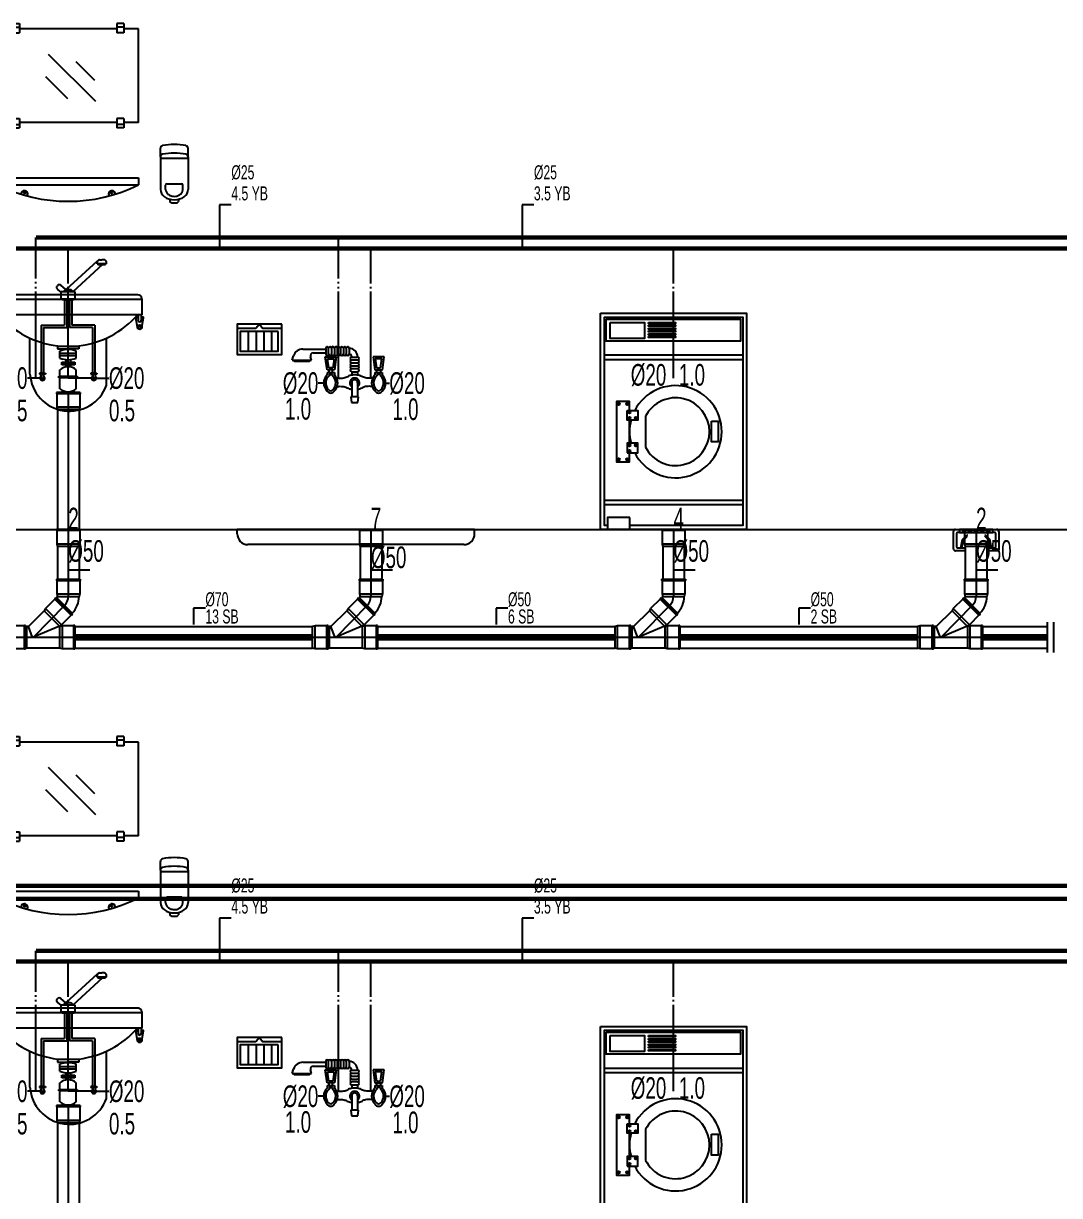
# Model space of a CAD drawing. Header units: centimetres. Extents: x -13133 to 30552, y -2 to 4552.
# Drawn here: x 15879 to 16359, y 692 to 1234 of the extents above; entities that cross this region are included whole.
import ezdxf
from ezdxf.enums import TextEntityAlignment as Align

# ---------------------------------------------------------------- set-up
doc = ezdxf.new("R2010")
doc.units = ezdxf.units.CM
for name, pattern in [('BASMA HATTI', [31, 25, -6]), ('PIS', [38, 30, -8]), ('PISSU HATTI', [26, 20, -6]), ('SICAK', [4.6, 4, -0.15, 0.075, -0.15, 0.075, -0.15]), ('SOGUK', [4.375, 4, -0.15, 0.075, -0.15])]:
    doc.linetypes.add(name, pattern=pattern)
for name, color, linetype in [('MTY-PIS-SU-BORUSU', 6, 'PIS'), ('MTY-PISSU-BORU-TAVANDAN', 6, 'PISSU HATTI'), ('MTY-PISSU-CAP', 211, 'CONTINUOUS'), ('MTY-PVC', 43, 'CONTINUOUS'), ('MTY-SICAKSU-BORU', 1, 'BASMA HATTI'), ('MTY-SOGUKSU-BORU', 5, 'CONTINUOUS'), ('MTY-TEFRIS', 15, 'CONTINUOUS'), ('MTY-TEMIZSU-CAP', 101, 'CONTINUOUS'), ('MTY-YUK-BIRIMI', 7, 'CONTINUOUS'), ('ROTAS-PIS-SU-BORUSU', 6, 'PIS'), ('ROTAS-PVC', 43, 'CONTINUOUS'), ('ROTAS-SEMA', 8, 'CONTINUOUS'), ('ROTAS-SICAKSU-BORU', 1, 'BASMA HATTI'), ('ROTAS-SOGUKSU-BORU', 5, 'CONTINUOUS'), ('ROTAS-TEFRIS', 15, 'CONTINUOUS')]:
    doc.layers.add(name, color=color, linetype=linetype)
doc.styles.add('CAP', font='wturkce.SHX', dxfattribs={"width": 0.65})
doc.styles.add('MTY_CAP', font='wturkce.SHX', dxfattribs={"width": 0.65, "height": 20})
doc.linetypes.add('PİS SU', pattern='A,6,-0.4,[")",Standard,S=1,R=0,X=-0.1,Y=-0.375],-0.2', length=6.6)

# ---------------------------------------------------------------- blocks, each defined once
blk = doc.blocks.new('LAVABO1 KOLON')
at = {"layer": 'MTY-PISSU-BORU-TAVANDAN', "linetype": 'PİS SU', "ltscale": 5}
blk.add_line((0, 63.37), (0, 0), dxfattribs=at)
at = {"layer": 'MTY-PVC', "color": 43}
for p, q in [((-5.5, 63.37), (-5.5, 62.77)), ((-5.03, 63.37), (-5.5, 63.37)), ((-5.3, 62.77), (-5.5, 62.77)), ((5.3, 62.77), (-5.3, 62.77)), ((-5.3, 62.77), (-5.3, 56.52)), ((5, 63.37), (-5.03, 63.37)), ((5.5, 63.37), (4.97, 63.37)), ((5.5, 62.77), (5.3, 62.77)), ((5.3, 62.77), (5.3, 56.52)), ((5.5, 63.37), (5.5, 62.77)), ((5.3, 56.52), (-5.3, 56.52)), ((-5.3, 56.52), (-5, 55.38)), ((5, 55.38), (-5, 55.38)), ((-5, 55.38), (-5, 0)), ((5.3, 56.52), (5, 55.38)), ((5, 55.38), (5, 0))]:
    blk.add_line(p, q, dxfattribs=at)
at = {"layer": 'MTY-SICAKSU-BORU', "linetype": 'SICAK', "ltscale": 10}
for p, q in [((-15, 70), (-15, 135)), ((-13.06, 70), (-15.15, 70))]:
    blk.add_line(p, q, dxfattribs=at)
at = {"layer": 'MTY-SOGUKSU-BORU', "linetype": 'SOGUK', "ltscale": 10}
for p, q in [((0, 70), (0, 130)), ((11.84, 70), (0, 70))]:
    blk.add_line(p, q, dxfattribs=at)
at = {"layer": 'MTY-TEFRIS', "color": 2}
for p, q in [((-25.82, 234.09), (-22.51, 234.09)), ((-25.82, 234.09), (-25.82, 229.75)), ((-22.51, 234.09), (-22.51, 229.75)), ((22.38, 234.09), (22.38, 229.75)), ((25.69, 234.09), (22.38, 234.09)), ((25.69, 234.09), (25.69, 229.75)), ((-32.57, 188.24), (-32.57, 231.58)), ((-25.82, 231.58), (-32.57, 231.58)), ((-25.82, 232.44), (-22.51, 232.44)), ((-25.82, 229.75), (-22.51, 229.75)), ((22.38, 231.58), (-22.51, 231.58)), ((25.69, 232.44), (22.38, 232.44)), ((25.69, 229.75), (22.38, 229.75)), ((32.43, 231.58), (25.69, 231.58)), ((32.43, 188.24), (32.43, 231.58)), ((12.73, 197.94), (-9.11, 219.78)), ((12.3, 207.69), (3.7, 216.28)), ((-0.23, 199.25), (-10.42, 209.44)), ((-25.82, 190.07), (-22.51, 190.07)), ((-25.82, 190.07), (-25.82, 185.73)), ((-22.51, 190.07), (-22.51, 185.73)), ((25.69, 190.07), (22.38, 190.07)), ((22.38, 190.07), (22.38, 185.73)), ((25.69, 190.07), (25.69, 185.73)), ((-25.82, 188.24), (-32.57, 188.24)), ((-25.82, 187.38), (-22.51, 187.38)), ((-25.82, 185.73), (-22.51, 185.73)), ((22.38, 188.24), (-22.51, 188.24)), ((25.69, 187.38), (22.38, 187.38)), ((25.69, 185.73), (22.38, 185.73)), ((32.43, 188.24), (25.69, 188.24)), ((42.63, 172.3), (42.63, 176.3)), ((55.43, 172.3), (55.43, 176.3)), ((42.63, 172.3), (42.63, 157.29)), ((42.63, 171.69), (55.43, 171.69)), ((55.43, 172.3), (55.43, 157.29)), ((-32.57, 162.6), (32.43, 162.6)), ((-32.57, 162.6), (-32.57, 159.35)), ((-32.57, 159.35), (32.43, 159.35)), ((32.43, 162.6), (32.43, 159.35)), ((42.63, 160.49), (42.63, 157.29)), ((45.03, 157.29), (45.03, 159.25)), ((45.67, 159.89), (52.39, 159.89)), ((53.03, 157.29), (53.03, 159.25)), ((47.03, 152.73), (47.03, 151.69)), ((51.03, 152.73), (51.03, 151.69)), ((47.83, 150.89), (47.03, 151.69)), ((50.23, 150.89), (47.83, 150.89)), ((50.23, 150.89), (51.03, 151.69))]:
    blk.add_line(p, q, dxfattribs=at)
at = {"layer": 'MTY-TEFRIS', "color": 4}
for p, q in [((13.42, 124.12), (-1.18, 110.86)), ((15.9, 122.47), (2.06, 109.89)), ((13.33, 122.84), (13.42, 123.75)), ((13.33, 122.84), (15.52, 122.84)), ((13.73, 122.84), (13.73, 122.47)), ((17.24, 122.84), (13.73, 122.84)), ((13.73, 122.47), (17.24, 122.47)), ((14.5, 124.72), (15.52, 124.72)), ((16.54, 124.72), (15.52, 124.72)), ((17.71, 122.84), (15.52, 122.84)), ((17.24, 122.47), (17.24, 122.84)), ((17.71, 122.84), (17.61, 123.75)), ((32.13, 108.5), (-32.26, 108.5)), ((-4.98, 112.8), (-5.17, 112.58)), ((-5.05, 111.05), (-3.37, 109.62)), ((-1.11, 110.92), (-3.46, 112.92)), ((-3.37, 106.7), (-3.37, 109.89)), ((3.21, 109.89), (-3.37, 109.89)), ((-2.17, 109.96), (-2.24, 109.89)), ((-1.1, 110.86), (-0.08, 110.86)), ((0.94, 110.86), (-0.08, 110.86)), ((3.21, 106.7), (3.21, 109.89)), ((-34.19, 106.7), (-34.19, 99.25)), ((34.06, 106.3), (-34.19, 106.3)), ((-3.37, 106.7), (3.21, 106.7)), ((-2.88, 106.7), (-2.88, 106.29)), ((-2.88, 106.29), (2.75, 106.29)), ((-2.14, 106.29), (-2.14, 106.1)), ((1.98, 106.09), (-2.14, 106.09)), ((-1.83, 106.07), (-1.83, 94.44)), ((-0.75, 106.07), (-0.75, 93.36)), ((0.59, 106.07), (0.59, 93.36)), ((1.67, 106.07), (1.67, 94.44)), ((1.98, 106.29), (1.98, 106.09)), ((2.75, 106.29), (2.75, 106.7)), ((34.06, 106.7), (34.06, 99.25)), ((-34.19, 93.55), (-34.97, 97.93)), ((-33.89, 98.28), (-34.71, 98.28)), ((34.06, 99.25), (-34.19, 99.25)), ((-33.89, 99.25), (-33.89, 96.72)), ((-32.42, 99.25), (-32.42, 96.72)), ((-31.61, 98.28), (-32.42, 98.28)), ((-32.13, 93.55), (-31.35, 97.93)), ((32, 93.55), (31.22, 97.93)), ((31.48, 98.28), (32.29, 98.28)), ((32.29, 99.25), (32.29, 96.72)), ((33.76, 99.25), (33.76, 96.72)), ((33.76, 98.28), (34.58, 98.28)), ((34.06, 93.55), (34.84, 97.93)), ((-12.51, 94.44), (-12.51, 72.2)), ((-12.51, 94.44), (-1.83, 94.44)), ((-11.43, 93.36), (-11.43, 72.2)), ((-11.43, 93.36), (-0.75, 93.36)), ((11.27, 93.36), (0.59, 93.36)), ((12.35, 94.44), (1.67, 94.44)), ((11.27, 93.36), (11.27, 72.2)), ((12.35, 94.44), (12.35, 72.2)), ((-17.73, 71.86), (-17.73, 88.48)), ((17.73, 66.66), (17.73, 88.54)), ((-4.99, 84.92), (-4.99, 83.48)), ((4.86, 84.63), (-4.99, 84.63)), ((-4.99, 83.48), (-0.07, 83.48)), ((-3.84, 79.22), (-3.84, 82.47)), ((-1.15, 83.48), (-1.15, 83.13)), ((4.86, 83.48), (-0.07, 83.48)), ((1.02, 83.48), (1.02, 83.13)), ((3.71, 79.22), (3.71, 82.47)), ((4.86, 84.92), (4.86, 83.48)), ((3.71, 81.31), (-3.84, 81.31)), ((3.71, 80.24), (-3.84, 80.24)), ((-3.04, 76.14), (-3.04, 77.37)), ((-3.04, 77.37), (3.04, 77.37)), ((3.04, 76.8), (-3.04, 76.8)), ((3.04, 76.14), (-3.04, 76.14)), ((-1.15, 78.56), (-1.15, 77.37)), ((-1.15, 76.14), (-1.15, 75.24)), ((1.02, 78.56), (1.02, 77.37)), ((1.02, 76.14), (1.02, 75.24)), ((3.04, 77.37), (3.04, 76.14)), ((-11.97, 72.2), (-13.33, 72.2)), ((-13.33, 72.2), (-13.33, 71.8)), ((-13.33, 71.8), (-11.97, 71.8)), ((-12.51, 71.8), (-12.51, 70)), ((-12.51, 71.8), (-12.51, 70)), ((-11.97, 72.2), (-10.61, 72.2)), ((-10.61, 71.8), (-11.97, 71.8)), ((-11.43, 71.8), (-11.43, 70)), ((-11.43, 71.8), (-11.43, 70)), ((-10.61, 72.2), (-10.61, 71.8)), ((-4.34, 70.18), (-4.34, 70.82)), ((-4.34, 70.82), (4.07, 70.82)), ((-3.84, 70.82), (-3.84, 73.87)), ((3.71, 70.82), (3.71, 73.87)), ((4.07, 70.82), (4.07, 70.18)), ((11.84, 72.2), (10.48, 72.2)), ((10.48, 72.2), (10.48, 71.8)), ((10.48, 71.8), (11.84, 71.8)), ((11.3, 71.8), (11.3, 70)), ((11.3, 71.8), (11.3, 70)), ((11.84, 72.2), (13.2, 72.2)), ((13.2, 71.8), (11.84, 71.8)), ((12.38, 71.8), (12.38, 70)), ((12.38, 71.8), (12.38, 70)), ((13.2, 72.2), (13.2, 71.8)), ((-12.51, 70), (-11.43, 70)), ((4.07, 70.18), (-4.34, 70.18)), ((-3.84, 65.06), (-3.84, 70.18)), ((3.71, 65.06), (3.71, 70.18)), ((12.38, 70), (11.3, 70))]:
    blk.add_line(p, q, dxfattribs=at)
at = {"layer": 'MTY-TEFRIS', "color": 2}
for centre in [(-20.17, 155.82), (20.04, 155.82)]:
    blk.add_circle(centre, 0.437, dxfattribs=at)
at = {"layer": 'MTY-TEFRIS', "color": 4}
for centre, radius in [((-34.52, 97.85), 0.254), ((-31.8, 97.85), 0.254), ((31.67, 97.85), 0.254), ((34.39, 97.85), 0.254), ((-33.16, 93.55), 1.03), ((-33.16, 93.55), 0.556), ((33.03, 93.55), 1.03), ((33.03, 93.55), 0.556)]:
    blk.add_circle(centre, radius, dxfattribs=at)
at = {"layer": 'MTY-TEFRIS', "color": 2}
for centre, radius, start, end in [((43.91, 176.3), 1.28, 103.3424, 180), ((49.03, 150.65), 27.43, 78.6146, 101.3854), ((49.03, 146.65), 27.43, 78.6146, 101.3854), ((54.15, 176.3), 1.28, 0, 76.6576), ((43.91, 172.3), 1.28, 103.3424, 180), ((54.15, 172.3), 1.28, 0, 76.6576), ((-0.07, 225.21), 73.43, 243.732, 296.268), ((45.67, 159.25), 0.64, 90, 180), ((52.39, 159.25), 0.64, 0, 90), ((-20.32, 155.17), 1.53, 324.1885, 183.5443), ((20.19, 155.17), 1.53, 356.4557, 215.8115)]:
    blk.add_arc(centre, radius, start, end, dxfattribs=at)
at = {"layer": 'MTY-TEFRIS', "color": 4}
for centre, radius, start, end in [((14.5, 123.64), 1.08, 90, 174.0701), ((16.54, 123.64), 1.08, 5.9299, 90), ((-32.19, 106.5), 2.01, 88.0953, 174.201), ((-4.35, 111.88), 1.08, 139.5737, 229.5737), ((-4.16, 112.1), 1.08, 49.5737, 139.5737), ((-1.1, 109.78), 1.08, 90, 174.0701), ((0.94, 109.78), 1.08, 5.9299, 90), ((32.06, 106.5), 2.01, 5.799, 91.9047), ((-34.67, 97.98), 0.308, 97.4029, 189.7354), ((-0.07, 127.1), 42.47, 220.978, 263.3453), ((-31.65, 97.98), 0.308, 350.2646, 82.5971), ((-0.07, 127.1), 42.47, 276.6547, 319.022), ((31.52, 97.98), 0.308, 97.4029, 189.7354), ((34.54, 97.98), 0.308, 350.2646, 82.5971), ((-33.16, 96.72), 0.735, 180, 0), ((33.03, 96.72), 0.735, 180, 0), ((-0.07, 72.87), 10.32, 68.5327, 111.4673), ((-0.07, 88.83), 10.32, 248.5327, 291.4673), ((0.55, 73.03), 18.32, 183.6718, 339.6625), ((-11.97, 70), 1.09, 119.8858, 60.1142), ((-0.07, 69.47), 5.8, 49.3706, 130.6294), ((11.84, 70), 1.09, 119.8858, 60.1142), ((-11.97, 70.09), 0.548, 189.0453, 350.9547), ((11.84, 70.09), 0.548, 189.0453, 350.9547), ((-0.07, 69.47), 5.8, 229.3706, 310.6294)]:
    blk.add_arc(centre, radius, start, end, dxfattribs=at)
at = {"layer": 'MTY-TEFRIS', "color": 2}
blk.add_ellipse((49.03, 157.29), major_axis=(6.4, 0), ratio=0.75, start_param=3.141593, end_param=6.283185, dxfattribs=at)
blk.add_open_spline([(45.03, 157.29), (45.03, 156.85), (45.14, 156.42), (45.6, 155.59), (45.95, 155.2), (46.86, 154.56), (47.42, 154.32), (48.62, 154.06), (50.06, 154.05), (50.48, 154.26), (51.05, 154.49), (52, 155.09), (52.37, 155.48), (52.87, 156.29), (53.01, 156.73), (53.03, 157.2), (53.03, 157.24), (53.03, 157.29)], degree=3, knots=[0, 0, 0, 0, 0.442663, 0.442663, 0.885326, 0.885326, 1.327989, 1.327989, 1.770652, 1.770652, 2.213315, 2.213315, 2.655978, 2.655978, 3.098641, 3.098641, 3.141579, 3.141579, 3.141579, 3.141579], dxfattribs=at)
at = {"layer": 'MTY-TEMIZSU-CAP'}
for p, q in [((-15.15, 70), (-18.9, 70)), ((12.93, 70), (18.77, 70))]:
    blk.add_line(p, q, dxfattribs=at)
at = {"layer": 'MTY-PISSU-CAP', "lineweight": -3, "ltscale": 100, "style": 'CAP', "width": 0.65}
blk.add_attdef('PSCP', text='', height=10, dxfattribs=at).set_placement((0, -10), align=Align.MIDDLE_LEFT)
at = {"layer": 'MTY-TEMIZSU-CAP', "color": 101, "style": 'CAP', "width": 0.65}
blk.add_attdef('SCCP', text='', height=10, dxfattribs=at).set_placement((-18.9, 70), align=Align.MIDDLE_RIGHT)
blk.add_attdef('SOCP', text='', height=10, dxfattribs=at).set_placement((18.77, 70), align=Align.MIDDLE_LEFT)
at = {"layer": 'MTY-YUK-BIRIMI', "color": 101, "style": 'CAP', "width": 0.65}
blk.add_attdef('SC', text='', height=10, dxfattribs=at).set_placement((-18.9, 55), align=Align.MIDDLE_RIGHT)
blk.add_attdef('SO', text='', height=10, dxfattribs=at).set_placement((18.81, 55), align=Align.MIDDLE_LEFT)
at = {"layer": 'MTY-YUK-BIRIMI', "color": 211, "lineweight": -3, "ltscale": 100, "style": 'CAP', "width": 0.65}
blk.add_attdef('PS', text='', height=10, dxfattribs=at).set_placement((0, 5), align=Align.MIDDLE_LEFT)
blk = doc.blocks.new('DUS TEKNESI1 KOLON')
at = {"layer": 'MTY-SICAKSU-BORU', "linetype": 'SICAK', "ltscale": 10}
blk.add_line((-15, 70), (-15, 135), dxfattribs=at)
at = {"layer": 'MTY-SOGUKSU-BORU', "linetype": 'SOGUK', "ltscale": 10}
blk.add_line((0, 70), (0, 130), dxfattribs=at)
at = {"layer": 'MTY-TEFRIS', "color": 2}
for p, q in [((-53.27, 92.91), (-61.88, 92.91)), ((-51.58, 94.87), (-53.27, 92.91)), ((-51.58, 94.87), (-49.95, 92.91)), ((-41.27, 92.91), (-49.95, 92.91)), ((-56.78, 91.53), (-56.78, 82.44)), ((-53.11, 91.53), (-53.11, 82.44)), ((-49.61, 91.53), (-49.61, 82.44)), ((-46.03, 91.53), (-46.03, 82.44))]:
    blk.add_line(p, q, dxfattribs=at)
at = {"layer": 'MTY-TEFRIS', "color": 4}
for p, q in [((-31.45, 83.41), (-20.92, 83.41)), ((-26.68, 81.6), (-20.92, 81.6)), ((-20.92, 83.87), (-20.92, 81.14)), ((-20.92, 83.41), (-20.92, 81.6)), ((-19.56, 81.14), (-19.56, 83.87)), ((-18.2, 83.87), (-18.2, 81.14)), ((-16.84, 83.87), (-16.84, 81.14)), ((-16.84, 83.87), (-16.84, 81.14)), ((-15.47, 81.14), (-15.47, 83.87)), ((-14.11, 83.87), (-14.11, 81.14)), ((-12.75, 83.87), (-12.75, 81.14)), ((-11.39, 83.87), (-11.39, 81.14)), ((-10.03, 83.87), (-10.03, 81.14)), ((-36.4, 78.22), (-35.78, 80.22)), ((-36.4, 78.22), (-27.55, 78.22)), ((-27.55, 78.22), (-27.99, 79.88)), ((-21.16, 79.85), (-16, 79.85)), ((-20.3, 73.82), (-21.16, 79.85)), ((-19.51, 74.73), (-20.11, 78.94)), ((-20.11, 78.94), (-17.05, 78.94)), ((-17.05, 78.94), (-17.65, 74.73)), ((-16, 79.85), (-16.86, 73.82)), ((-8.86, 79.78), (-8.86, 79.74)), ((-8.86, 79.74), (-6.14, 79.74)), ((-8.86, 78.38), (-6.14, 78.38)), ((-8.86, 77.02), (-6.14, 77.02)), ((-6.14, 79.78), (-6.14, 79.74)), ((6.16, 79.85), (1, 79.85)), ((1, 79.85), (1.86, 73.82)), ((2.05, 78.94), (2.65, 74.73)), ((5.11, 78.94), (2.05, 78.94)), ((4.51, 74.73), (5.11, 78.94)), ((5.3, 73.82), (6.16, 79.85)), ((-16.86, 73.82), (-20.3, 73.82)), ((-20.28, 72.58), (-20.28, 71.43)), ((-20.28, 72.58), (-16.88, 72.58)), ((-17.65, 74.73), (-19.51, 74.73)), ((-19.42, 73.82), (-19.42, 72.58)), ((-19.37, 71.67), (-19.37, 71.03)), ((-19.37, 71.67), (-17.78, 71.67)), ((-17.78, 71.67), (-17.78, 71.03)), ((-17.76, 72.58), (-17.76, 73.82)), ((-16.88, 72.58), (-16.88, 71.43)), ((-8.86, 75.66), (-6.14, 75.66)), ((-6.14, 74.3), (-8.86, 74.3)), ((-8.86, 72.93), (-8.86, 71.34)), ((-8.86, 72.93), (-6.14, 72.93)), ((-6.14, 72.93), (-6.14, 71.34)), ((1.86, 73.82), (5.3, 73.82)), ((1.88, 72.58), (1.88, 71.43)), ((1.88, 72.58), (5.28, 72.58)), ((2.65, 74.73), (4.51, 74.73)), ((2.76, 72.58), (2.76, 73.82)), ((2.78, 71.67), (2.78, 71.03)), ((4.37, 71.67), (2.78, 71.67)), ((4.37, 71.67), (4.37, 71.03)), ((4.42, 73.82), (4.42, 72.58)), ((5.28, 72.58), (5.28, 71.43)), ((-8.85, 67.86), (-8.85, 61.24)), ((-6.15, 67.86), (-6.15, 61.24)), ((-5.71, 61.24), (-9.32, 61.24)), ((-9.32, 61.24), (-8.96, 58.68)), ((-6.08, 58.68), (-5.71, 61.24)), ((-8.96, 58.68), (-6.08, 58.68)), ((47.97, 0), (-61.88, 0)), ((-61.88, -2.05), (-61.88, 0)), ((47.98, -2.03), (47.97, 0)), ((42.98, -7.04), (-56.88, -7.04))]:
    blk.add_line(p, q, dxfattribs=at)
at = {"layer": 'MTY-TEFRIS', "color": 2}
for points in [[(-41.27, 94.87), (-61.88, 94.87), (-61.88, 80.85), (-41.27, 80.85)], [(-42.93, 91.53), (-60.5, 91.53), (-60.5, 82.44), (-42.93, 82.44)]]:
    blk.add_lwpolyline(points, close=True, dxfattribs=at)
at = {"layer": 'MTY-TEFRIS', "color": 4}
blk.add_lwpolyline([(-28.55, 78.22), (-28.55, 77.65), (-35.4, 77.65), (-35.4, 78.22)], dxfattribs=at)
for points in [[(-14.15, 69.96, 0.063671), (-12, 70.23, 0.076686), (-10.34, 70.95, 0.001385), (-10.32, 70.96, 0.146881)], [(-4.68, 70.96, 0.029659), (-5.35, 71.18, 0.063671), (-7.5, 71.45, 0.063671), (-9.65, 71.18, 0.029659), (-10.32, 70.96, 0.001385)], [(-0.85, 69.96, -0.063671), (-3, 70.23, -0.076686), (-4.66, 70.95, -0.001385), (-4.68, 70.96, -0.146881)], [(-15.94, 70.15, 0.052672), (-14.15, 69.96, 0.063671)], [(-15.62, 66.05, -0.043271), (-14.15, 66.18, -0.063671)], [(-14.15, 66.18, -0.063671), (-12, 65.91, -0.029659), (-11.33, 65.69, -0.001385)], [(-11.33, 65.69, 0.001385), (-11.31, 65.68, 0.076686), (-9.65, 64.96, 0.02385), (-8.85, 64.8, 0.063671)], [(-6.15, 64.8, 0.02385), (-5.35, 64.96, 0.076686), (-3.69, 65.68, 0.001385), (-3.67, 65.69, 0.146881)], [(-3.67, 70.45, 0.001385), (-3.69, 70.46, 0.076686)], [(-0.85, 66.18, 0.063671), (-3, 65.91, 0.029659), (-3.67, 65.69, 0.001385)], [(0.94, 70.15, -0.052672), (-0.85, 69.96, -0.063671)], [(0.62, 66.05, 0.043271), (-0.85, 66.18, 0.063671)]]:
    blk.add_lwpolyline(points, format="xyb", dxfattribs=at)
for centre, radius, start, end in [((-31.45, 78.88), 4.54, 90, 162.7206), ((-26.68, 80.24), 1.36, 90, 195.0303), ((-20.24, 83.87), 0.68, 0, 180), ((-18.88, 83.87), 0.68, 0, 180), ((-17.52, 83.87), 0.68, 0, 180), ((-16.16, 83.87), 0.68, 0, 180), ((-14.79, 83.87), 0.68, 0, 180), ((-13.43, 83.87), 0.68, 0, 180), ((-12.07, 83.87), 0.68, 0, 180), ((-10.71, 83.87), 0.68, 0, 180), ((-10.22, 79.78), 4.08, 0, 87.3462), ((-20.24, 81.14), 0.68, 180, 0), ((-18.88, 81.14), 0.68, 180, 0), ((-17.52, 81.14), 0.68, 180, 0), ((-16.16, 81.14), 0.68, 180, 0), ((-14.79, 81.14), 0.68, 180, 0), ((-13.43, 81.14), 0.68, 180, 0), ((-12.07, 81.14), 0.68, 180, 0), ((-10.71, 81.14), 0.68, 180, 0), ((-10.22, 79.78), 1.36, 0, 82.021), ((-8.86, 79.06), 0.68, 90, 270), ((-8.86, 77.7), 0.68, 90, 270), ((-8.86, 76.34), 0.68, 90, 270), ((-6.14, 79.06), 0.68, 270, 90), ((-6.14, 77.7), 0.68, 270, 90), ((-6.14, 76.34), 0.68, 270, 90), ((-16.57, 67.73), 5.24, 135.0502, 225.8295), ((-16.57, 67.73), 4.33, 130.2754, 225.8295), ((-20.58, 67.73), 4.33, 314.1705, 49.7246), ((-20.58, 67.73), 5.24, 314.1705, 44.9498), ((-8.86, 74.98), 0.68, 90, 270), ((-8.86, 73.62), 0.68, 90, 270), ((-6.14, 74.98), 0.68, 270, 90), ((-6.14, 73.62), 0.68, 270, 90), ((5.58, 67.73), 5.24, 135.0502, 225.8295), ((5.58, 67.73), 4.33, 130.2754, 225.8295), ((1.57, 67.73), 4.33, 314.1705, 49.7246), ((1.57, 67.73), 5.24, 314.1705, 44.9498), ((-7.5, 67.73), 2.25, 311.5146, 228.4854), ((-7.5, 67.86), 1.35, 0, 180), ((-18.58, 64.97), 1.92, 211.207, 328.793), ((-18.58, 65.45), 1.3, 218.9607, 321.6991), ((3.58, 64.97), 1.92, 211.207, 328.793), ((3.58, 65.45), 1.3, 218.3009, 321.0393), ((-56.88, -2.04), 5, 180.1063, 270), ((42.98, -2.04), 5, 270, 0.1063)]:
    blk.add_arc(centre, radius, start, end, dxfattribs=at)
at = {"layer": 'MTY-TEMIZSU-CAP'}
for p, q in [((-21.81, 67.69), (-24.34, 67.69)), ((6.81, 67.69), (8.53, 67.69))]:
    blk.add_line(p, q, dxfattribs=at)
at = {"layer": 'MTY-PISSU-CAP', "lineweight": -3, "ltscale": 100, "style": 'CAP', "width": 0.65}
blk.add_attdef('PSCP', text='', height=10, dxfattribs=at).set_placement((0, -12.95), align=Align.MIDDLE_LEFT)
at = {"layer": 'MTY-TEMIZSU-CAP', "color": 101, "style": 'CAP', "width": 0.65}
blk.add_attdef('SCCP', text='', height=10, dxfattribs=at).set_placement((-24.34, 67.69), align=Align.MIDDLE_RIGHT)
blk.add_attdef('SOCP', text='', height=10, dxfattribs=at).set_placement((8.53, 67.69), align=Align.MIDDLE_LEFT)
at = {"layer": 'MTY-YUK-BIRIMI', "color": 101, "style": 'CAP', "width": 0.65}
blk.add_attdef('SC', text='', height=10, dxfattribs=at).set_placement((-27.65, 55.76), align=Align.MIDDLE_RIGHT)
blk.add_attdef('SO', text='', height=10, dxfattribs=at).set_placement((16, 50.59), align=Align.CENTER)
at = {"layer": 'MTY-YUK-BIRIMI', "color": 211, "lineweight": -3, "ltscale": 100, "style": 'CAP', "width": 0.65}
blk.add_attdef('PS', text='', height=10, dxfattribs=at).set_placement((-0.06, 5), align=Align.MIDDLE_LEFT)
blk = doc.blocks.new('CAMASIR MAKINASI1 KOLON')
at = {"layer": 'MTY-SOGUKSU-BORU', "linetype": 'SOGUK', "ltscale": 10}
blk.add_line((0, 70), (0, 130), dxfattribs=at)
at = {"layer": 'MTY-TEFRIS', "color": 4}
for p, q in [((-32, 80.72), (32.03, 80.72)), ((-32, 78.63), (32.03, 78.63)), ((-32, 13.53), (32.03, 13.53)), ((-32, 11.44), (32.03, 11.44))]:
    blk.add_line(p, q, dxfattribs=at)
at = {"layer": 'MTY-TEFRIS', "color": 2}
blk.add_line((-12.92, 52.39), (-12.92, 37.98), dxfattribs=at)
at = {"layer": 'MTY-TEFRIS', "color": 4}
for points in [[(-33.8, 100), (33.82, 100), (33.82, 0), (-33.8, 0)], [(-20.25, 5.42), (-30.46, 5.42), (-30.46, 0), (-20.25, 0)]]:
    blk.add_lwpolyline(points, close=True, dxfattribs=at)
blk.add_lwpolyline([(-30.46, 1.8), (-32, 1.8), (-32, 98.2), (32.03, 98.2), (32.03, 1.8), (-20.25, 1.8)], dxfattribs=at)
at = {"layer": 'MTY-TEFRIS', "color": 2}
for points in [[(-31.18, 97.28), (30.98, 97.28), (30.98, 87.1), (-31.18, 87.1)], [(-29.3, 95.74), (-13.37, 95.74), (-13.37, 88.32), (-29.3, 88.32)], [(-11.6, 95.74), (0.94, 95.74), (0.94, 95.26), (-11.6, 95.26)], [(-11.6, 94.44), (0.94, 94.44), (0.94, 93.96), (-11.6, 93.96)], [(-11.6, 93.13), (0.94, 93.13), (0.94, 92.66), (-11.6, 92.66)], [(-11.6, 91.83), (0.94, 91.83), (0.94, 91.35), (-11.6, 91.35)], [(-11.6, 90.52), (0.94, 90.52), (0.94, 90.05), (-11.6, 90.05)], [(-11.6, 89.22), (0.94, 89.22), (0.94, 88.74), (-11.6, 88.74)], [(-21.39, 54.99), (-16.54, 54.99), (-16.54, 50.56), (-21.39, 50.56)], [(17.6, 50.13), (20.64, 50.13), (20.64, 40.43), (17.6, 40.43)], [(-21.39, 35.37), (-16.54, 35.37), (-16.54, 39.8), (-21.39, 39.8)]]:
    blk.add_lwpolyline(points, close=True, dxfattribs=at)
for points in [[(-20.43, 54.99), (-20.43, 59.12), (-26.42, 59.12), (-26.42, 31.22), (-20.43, 31.22), (-20.43, 35.37)], [(-20.43, 39.8), (-20.43, 50.56)]]:
    blk.add_lwpolyline(points, dxfattribs=at)
for centre in [(-25.37, 57.94), (-21.45, 57.94), (-20.37, 54.06), (-20.37, 51.48), (-17.4, 51.48), (-20.37, 38.88), (-17.4, 38.88), (-25.37, 32.42), (-21.45, 32.42), (-20.37, 36.3)]:
    blk.add_circle(centre, 0.522, dxfattribs=at)
for radius, start, end in [(21.33, 207.3772, 152.6228), (15.67, 207.3772, 152.6228), (21.33, 165.3815, 194.6185)]:
    blk.add_arc((0.99, 45.18), radius, start, end, dxfattribs=at)
at = {"layer": 'MTY-PISSU-CAP', "lineweight": -3, "ltscale": 100, "style": 'CAP', "width": 0.65}
blk.add_attdef('PSCP', text='', height=10, dxfattribs=at).set_placement((0.01, -10), align=Align.MIDDLE_LEFT)
at = {"layer": 'MTY-TEMIZSU-CAP', "color": 101, "style": 'CAP', "width": 0.65}
blk.add_attdef('SOCP', text='', height=10, dxfattribs=at).set_placement((-3.34, 71.49), align=Align.MIDDLE_RIGHT)
at = {"layer": 'MTY-YUK-BIRIMI', "color": 101, "style": 'CAP', "width": 0.65}
blk.add_attdef('SO', text='', height=10, dxfattribs=at).set_placement((2.5, 71.49), align=Align.MIDDLE_LEFT)
at = {"layer": 'MTY-YUK-BIRIMI', "color": 211, "lineweight": -3, "ltscale": 100, "style": 'CAP', "width": 0.65}
blk.add_attdef('PS', text='', height=10, dxfattribs=at).set_placement((0.01, 5), align=Align.MIDDLE_LEFT)
blk = doc.blocks.new('MTY-TEMIZ SU CAP MB')
at = {"layer": 'MTY-TEMIZSU-CAP'}
for p, q in [((0.833, 3.096), (0, 3.096)), ((0, 3.096), (0, 0))]:
    blk.add_line(p, q, dxfattribs=at)
at = {"layer": 'MTY-TEMIZSU-CAP', "style": 'MTY_CAP', "width": 0.65}
for tag, p in [('SOCP_001', (0.833, 4.917)), ('SCCP_001', (0.833, 1.917))]:
    blk.add_attdef(tag, p, '', height=1, dxfattribs=at)
at = {"layer": 'MTY-YUK-BIRIMI', "color": 101, "style": 'MTY_CAP', "width": 0.65}
for tag, p in [('SO_001', (0.833, 3.417)), ('SC_001', (0.833, 0.417))]:
    blk.add_attdef(tag, p, '', height=1, dxfattribs=at)
blk = doc.blocks.new('PVC CATAL SAG')
at = {"layer": 'MTY-PIS-SU-BORUSU', "linetype": 'PİS SU', "ltscale": 5}
for p, q in [((0, 0), (0, -23.03)), ((0, -23.03), (0, -31.02)), ((-1.76, -35.26), (-16.12, -49.85)), ((3, -50), (-27, -50))]:
    blk.add_line(p, q, dxfattribs=at)
blk.add_arc((-6, -31.02), 6, 315, 0, dxfattribs=at)
at = {"layer": 'MTY-PISSU-CAP', "lineweight": -3, "ltscale": 100}
for p, q in [((0, -15.84), (0, -25.84)), ((10, -18.89), (0, -18.89))]:
    blk.add_line(p, q, dxfattribs=at)
at = {"layer": 'MTY-PVC', "color": 43}
for p, q in [((-5.5, 0), (-5.5, -0.6)), ((5.5, 0), (-5.5, 0)), ((-5.3, -0.6), (-5.5, -0.6)), ((5.3, -0.6), (-5.3, -0.6)), ((-5.3, -0.6), (-5.3, -6.85)), ((5.5, -0.6), (5.3, -0.6)), ((5.3, -0.6), (5.3, -6.85)), ((5.5, 0), (5.5, -0.6)), ((5.3, -6.85), (-5.3, -6.85)), ((-5.3, -6.85), (-5, -7.99)), ((5, -7.99), (-5, -7.99)), ((-5, -7.99), (-5, -22.87)), ((5.3, -6.85), (5, -7.99)), ((5, -7.99), (5, -22.87)), ((-5.5, -23.03), (-5.5, -23.63)), ((-5.5, -23.03), (-4.97, -23.03)), ((-5.5, -23.63), (-5.3, -23.63)), ((-5.3, -23.63), (5.3, -23.63)), ((-5.3, -23.63), (-5.3, -29.88)), ((-5, -23.03), (5.03, -23.03)), ((5.03, -23.03), (5.5, -23.03)), ((5.3, -23.63), (5.5, -23.63)), ((5.3, -23.63), (5.3, -29.88)), ((5.5, -23.03), (5.5, -23.63)), ((-6.17, -32.27), (-10.59, -36.69)), ((-5.88, -31.7), (-6.31, -32.13)), ((-5.88, -31.7), (-6.31, -32.13)), ((-6.31, -32.13), (-6.17, -32.27)), ((-6.31, -32.13), (-6.17, -32.27)), ((-6.17, -32.27), (1.33, -39.76)), ((-5.88, -31.7), (-5.58, -32.01)), ((-5.88, -31.7), (-5.58, -32.01)), ((-5.29, -31.73), (-5.58, -32.01)), ((-5.58, -32.01), (1.54, -39.13)), ((-5.3, -29.88), (5.3, -29.88)), ((-5.3, -29.88), (-5, -31.02)), ((-5.29, -31.73), (1.78, -38.8)), ((-5, -31.02), (5, -31.02)), ((5.3, -29.88), (5, -31.02)), ((-11.15, -37.73), (-18.46, -45)), ((-10.59, -36.69), (-11.15, -37.73)), ((-11.15, -37.73), (-4.14, -44.75)), ((-10.59, -36.69), (-3.09, -44.18)), ((1.33, -39.76), (-3.09, -44.18)), ((1.33, -39.76), (1.47, -39.9)), ((1.33, -39.76), (1.47, -39.9)), ((1.89, -39.48), (1.47, -39.9)), ((1.89, -39.48), (1.47, -39.9)), ((1.78, -38.8), (1.5, -39.08)), ((1.5, -39.08), (1.89, -39.48)), ((1.5, -39.08), (1.89, -39.48)), ((-25.86, -44.7), (-27, -45)), ((-27, -55), (-27, -45)), ((-25.86, -55.3), (-25.86, -44.7)), ((-20.33, -44.7), (-25.86, -44.7)), ((-19.73, -44.5), (-20.33, -44.5)), ((-20.33, -44.7), (-20.33, -44.5)), ((-20.33, -55.3), (-20.33, -44.7)), ((-19.73, -45), (-19.73, -44.5)), ((-19.73, -55), (-19.73, -45)), ((-19.33, -45), (-19.73, -45)), ((-18.46, -45), (-19.33, -45)), ((-19.33, -45), (-19.33, -55)), ((-19.33, -45), (-19.33, -55)), ((-19.33, -55), (-19.33, -45)), ((-19.33, -45), (-19.33, -55)), ((-16.5, -50), (-18.46, -45)), ((-4.43, -45), (-16.5, -50)), ((-4.14, -44.75), (-4.43, -45)), ((-4.02, -45), (-4.42, -45)), ((-3.09, -44.18), (-4.14, -44.75)), ((-2.88, -44.7), (-4.02, -45)), ((-4.02, -45), (-4.02, -55)), ((2.4, -44.7), (-2.88, -44.7)), ((-2.88, -44.7), (-2.88, -55.3)), ((3, -44.5), (2.4, -44.5)), ((2.4, -44.5), (2.4, -44.7)), ((2.4, -44.7), (2.4, -55.3)), ((3, -44.5), (3, -45)), ((3, -45), (3, -55)), ((-25.86, -55.3), (-27, -55)), ((-20.33, -55.3), (-25.86, -55.3)), ((-20.33, -55.5), (-20.33, -55.3)), ((-19.73, -55.5), (-20.33, -55.5)), ((-19.73, -55.5), (-19.73, -55)), ((-19.33, -55), (-19.73, -55)), ((-4.02, -55), (-19.33, -55)), ((-2.88, -55.3), (-4.02, -55)), ((2.4, -55.3), (-2.88, -55.3)), ((2.4, -55.3), (2.4, -55.5)), ((3, -55.5), (2.4, -55.5)), ((3, -55), (3, -55.5))]:
    blk.add_line(p, q, dxfattribs=at)
for radius in [1, 11]:
    blk.add_arc((-6, -31.02), radius, 315, 0, dxfattribs=at)
blk = doc.blocks.new('YER SUZGECI DN501 KOLON')
at = {"layer": 'MTY-TEFRIS', "color": 2}
for p, q in [((-9.5, 0), (-7.7, 0)), ((-7.7, 0), (-7.7, -1.4)), ((7.7, 0), (-7.7, 0)), ((-7.7, 0), (-7.7, -1.4)), ((-4.9, 0), (-6.3, 0)), ((-6.3, 0), (-6.3, -1.4)), ((-4.9, -1.12), (-6.02, 0)), ((-4.9, -0.37), (-5.27, 0)), ((-4.9, -0.13), (-5.03, 0)), ((-4.9, -1.4), (-4.9, 0)), ((-2.1, 0), (-3.5, 0)), ((-3.5, 0), (-3.5, -1.4)), ((-2.1, -1.12), (-3.22, 0)), ((-2.1, -0.37), (-2.47, 0)), ((-2.1, -0.13), (-2.23, 0)), ((-2.1, -1.4), (-2.1, 0)), ((0.7, 0), (-0.7, 0)), ((-0.7, 0), (-0.7, -1.4)), ((0.7, -1.36), (-0.66, 0)), ((0.7, -1.12), (-0.42, 0)), ((0.7, -0.62), (0.08, 0)), ((0.7, -0.37), (0.33, 0)), ((0.7, -0.13), (0.57, 0)), ((0.7, -1.4), (0.7, 0)), ((3.5, 0), (2.1, 0)), ((2.1, 0), (2.1, -1.4)), ((3.5, -1.36), (2.14, 0)), ((3.5, -1.12), (2.38, 0)), ((3.5, -0.62), (2.88, 0)), ((3.5, -0.37), (3.13, 0)), ((3.5, -0.13), (3.37, 0)), ((3.5, -1.4), (3.5, 0)), ((6.3, 0), (4.9, 0)), ((4.9, 0), (4.9, -1.4)), ((6.3, -1.36), (4.94, 0)), ((6.3, -1.12), (5.18, 0)), ((6.3, -0.62), (5.68, 0)), ((6.3, -0.37), (5.93, 0)), ((6.3, -0.13), (6.17, 0)), ((6.3, -1.4), (6.3, 0)), ((7.7, -1.4), (7.7, 0)), ((7.7, 0), (9.5, 0)), ((7.7, -1.4), (7.7, 0)), ((-10.5, -9), (-10.5, -1)), ((-9.1, -1.9), (-9.1, -8.1)), ((-7.7, -1.4), (-8.6, -1.4)), ((-7.7, -1.4), (7.7, -1.4)), ((-7.08, -8.6), (-6.3, -4.75)), ((-6.57, -8.6), (-5.84, -5)), ((-6.01, -5.81), (-6.43, -5.39)), ((-5.98, -5.67), (-6.4, -5.24)), ((-5.95, -5.52), (-6.37, -5.09)), ((-5.92, -5.37), (-6.34, -4.95)), ((-5.89, -5.22), (-6.31, -4.8)), ((-5.11, -1.4), (-6.3, -0.21)), ((-5.36, -1.4), (-6.3, -0.46)), ((-5.61, -1.4), (-6.3, -0.71)), ((-5.85, -1.4), (-6.3, -0.95)), ((-6.1, -1.4), (-6.3, -1.2)), ((-6.3, -1.4), (-4.9, -1.4)), ((-6.3, -4.75), (-4.25, -2.7)), ((-4.9, -1.36), (-6.26, 0)), ((-5.86, -5.08), (-6.24, -4.69)), ((-5.8, -4.96), (-6.16, -4.6)), ((-5.71, -4.87), (-6.07, -4.52)), ((-5.62, -4.78), (-5.98, -4.43)), ((-5.54, -4.69), (-5.89, -4.34)), ((-5.84, -5), (-4.04, -3.2)), ((-5.45, -4.6), (-5.8, -4.25)), ((-4.9, -0.87), (-5.77, 0)), ((-5.36, -4.52), (-5.71, -4.16)), ((-5.27, -4.43), (-5.62, -4.07)), ((-5.18, -4.34), (-5.54, -3.99)), ((-4.9, -0.62), (-5.52, 0)), ((-5.09, -4.25), (-5.45, -3.9)), ((-5.01, -4.16), (-5.36, -3.81)), ((-4.92, -4.07), (-5.27, -3.72)), ((-4.83, -3.99), (-5.18, -3.63)), ((-4.74, -3.9), (-5.09, -3.54)), ((-4.65, -3.81), (-5.01, -3.46)), ((-4.56, -3.72), (-4.92, -3.37)), ((-4.48, -3.63), (-4.83, -3.28)), ((-4.39, -3.54), (-4.74, -3.19)), ((-4.3, -3.46), (-4.65, -3.1)), ((-4.21, -3.37), (-4.56, -3.01)), ((-4.12, -3.28), (-4.48, -2.93)), ((-4.04, -3.18), (-4.39, -2.84)), ((-4.04, -3), (-4.3, -2.75)), ((-4.04, -2.7), (-4.25, -2.7)), ((-4.04, -2.83), (-4.17, -2.7)), ((-2.31, -1.4), (-3.5, -0.21)), ((-2.56, -1.4), (-3.5, -0.46)), ((-2.81, -1.4), (-3.5, -0.71)), ((-3.05, -1.4), (-3.5, -0.95)), ((-3.3, -1.4), (-3.5, -1.2)), ((-3.5, -1.4), (-2.1, -1.4)), ((-2.1, -1.36), (-3.46, 0)), ((-2.1, -0.87), (-2.97, 0)), ((-2.1, -0.62), (-2.72, 0)), ((0.49, -1.4), (-0.7, -0.21)), ((0.24, -1.4), (-0.7, -0.46)), ((-0.01, -1.4), (-0.7, -0.71)), ((-0.25, -1.4), (-0.7, -0.95)), ((-0.5, -1.4), (-0.7, -1.2)), ((-0.7, -1.4), (0.7, -1.4)), ((0.7, -0.87), (-0.17, 0)), ((3.29, -1.4), (2.1, -0.21)), ((3.04, -1.4), (2.1, -0.46)), ((2.79, -1.4), (2.1, -0.71)), ((2.55, -1.4), (2.1, -0.95)), ((2.3, -1.4), (2.1, -1.2)), ((2.1, -1.4), (3.5, -1.4)), ((3.5, -0.87), (2.63, 0)), ((4.25, -2.7), (4.05, -2.7)), ((4.05, -3.2), (4.05, -3.2)), ((5.85, -5), (4.05, -3.2)), ((6.33, -4.9), (4.14, -2.7)), ((6.31, -4.75), (4.25, -2.7)), ((6.09, -1.4), (4.9, -0.21)), ((5.84, -1.4), (4.9, -0.46)), ((5.59, -1.4), (4.9, -0.71)), ((5.35, -1.4), (4.9, -0.95)), ((5.1, -1.4), (4.9, -1.2)), ((4.9, -1.4), (6.3, -1.4)), ((6.38, -5.12), (5.3, -4.04)), ((6.42, -5.34), (5.3, -4.21)), ((6.47, -5.56), (5.3, -4.39)), ((6.3, -0.87), (5.43, 0)), ((6.57, -8.6), (5.85, -5)), ((6.51, -5.78), (5.87, -5.14)), ((6.56, -6), (5.92, -5.37)), ((7.08, -8.6), (6.31, -4.75)), ((8.6, -1.4), (7.7, -1.4)), ((9.1, -8.1), (9.1, -1.9)), ((10.5, -1), (10.5, -9.5)), ((-5.3, -10), (-9.5, -10)), ((-8.6, -8.6), (-5.3, -8.6)), ((-6.93, -8.6), (-7.06, -8.48)), ((-7.03, -8.35), (-6.52, -8.35)), ((-6.76, -8.6), (-7.01, -8.35)), ((-6.58, -8.6), (-6.83, -8.35)), ((-6.54, -8.46), (-6.65, -8.35)), ((-6.59, -6.29), (-6.61, -6.27)), ((-6.61, -6.29), (-6.1, -6.29)), ((-6.41, -6.29), (-6.58, -6.12)), ((-6.24, -6.29), (-6.55, -5.98)), ((-6.1, -6.25), (-6.52, -5.83)), ((-6.07, -6.11), (-6.49, -5.68)), ((-6.04, -5.96), (-6.46, -5.54)), ((5.3, -8.6), (8.6, -8.6)), ((10, -10), (5.3, -10)), ((6.6, -6.23), (5.96, -5.59)), ((6.49, -6.29), (6.01, -5.81)), ((6.31, -6.29), (6.05, -6.03)), ((6.14, -6.29), (6.1, -6.25)), ((6.62, -6.29), (6.11, -6.29)), ((7.03, -8.35), (6.52, -8.35)), ((6.68, -8.6), (6.55, -8.47)), ((6.86, -8.6), (6.61, -8.35)), ((7.03, -8.6), (6.78, -8.35)), ((7.05, -8.44), (6.96, -8.35))]:
    blk.add_line(p, q, dxfattribs=at)
for centre, radius, start, end in [((-9.5, -1), 1, 90, 180), ((-8.6, -1.9), 0.5, 90, 180), ((8.6, -1.9), 0.5, 0, 90), ((9.5, -1), 1, 0, 90), ((-9.5, -9), 1, 180, 270), ((-8.6, -8.1), 0.5, 180, 270), ((8.6, -8.1), 0.5, 270, 0), ((10, -9.5), 0.5, 270, 0)]:
    blk.add_arc(centre, radius, start, end, dxfattribs=at)
at = {"layer": 'MTY-PISSU-CAP', "lineweight": -3, "ltscale": 100, "style": 'CAP', "width": 0.65}
blk.add_attdef('PSCP', text='', height=10, dxfattribs=at).set_placement((0, -10), align=Align.MIDDLE_LEFT)
at = {"layer": 'MTY-YUK-BIRIMI', "color": 211, "lineweight": -3, "ltscale": 100, "style": 'CAP', "width": 0.65}
blk.add_attdef('PS', text='', height=10, dxfattribs=at).set_placement((0, 5), align=Align.MIDDLE_LEFT)
blk = doc.blocks.new('MTY-PIS SU CAP SB')
at = {"layer": 'MTY-PISSU-CAP'}
for p, q in [((0.833, 1.167), (0, 1.167)), ((0, 1.167), (0, 0))]:
    blk.add_line(p, q, dxfattribs=at)
at = {"layer": 'MTY-PISSU-CAP', "style": 'MTY_CAP', "width": 0.65}
blk.add_attdef('PSCP_001', (0.833, 1.29), '', height=1, dxfattribs=at)
at = {"layer": 'MTY-YUK-BIRIMI', "color": 211, "style": 'MTY_CAP', "width": 0.65}
blk.add_attdef('PS_001', (0.833, 0.066), '', height=1, dxfattribs=at)

msp = doc.modelspace()

# ---------------------------------------------------------------- linework, layer by layer
at = {"layer": 'ROTAS-PIS-SU-BORUSU', "const_width": 3}
for points in [[(15903, 950), (16013, 950)], [(16043, 950), (16153, 950)], [(16183, 950), (16293, 950)], [(16323, 950), (16353, 950)]]:
    msp.add_lwpolyline(points, dxfattribs=at)
at = {"layer": 'ROTAS-PVC'}
for p, q in [((15903, 955), (16013, 955)), ((16043, 955), (16153, 955)), ((16183, 955), (16293, 955)), ((16323, 955), (16353, 955)), ((16353, 943), (16353, 957)), ((16356, 943), (16356, 957)), ((15903, 945), (16013, 945)), ((16043, 945), (16153, 945)), ((16183, 945), (16293, 945)), ((16323, 945), (16353, 945))]:
    msp.add_line(p, q, dxfattribs=at)
at = {"layer": 'ROTAS-SEMA'}
msp.add_lwpolyline([(15140, 1000), (22960, 1000)], dxfattribs=at)
at = {"layer": 'ROTAS-SICAKSU-BORU', "const_width": 2}
for points in [[(17655, 1135), (15885, 1135)], [(17655, 805), (15885, 805)]]:
    msp.add_lwpolyline(points, dxfattribs=at)
at = {"layer": 'ROTAS-SOGUKSU-BORU', "const_width": 2}
for points in [[(15600, 1130), (17670, 1130)], [(15640.05, 835), (20608, 835), (20608, 800), (20640, 800)], [(15600, 775), (15600, 829), (18082, 829), (18082, 800), (18120, 800)], [(15600, 800), (17670, 800)]]:
    msp.add_lwpolyline(points, dxfattribs=at)

# ---------------------------------------------------------------- block references
at = {"layer": 'ROTAS-TEFRIS'}
ref = msp.add_blockref('LAVABO1 KOLON', (15900, 1000), dxfattribs=at)
ref.add_attrib('SO', '0.5', dxfattribs={"color": 101, "height": 10, "style": 'CAP', "width": 0.65}).set_placement((15918.81, 1055), align=Align.MIDDLE_LEFT)
ref.add_attrib('SOCP', 'Ø20', dxfattribs={"color": 101, "height": 10, "style": 'CAP', "width": 0.65}).set_placement((15918.77, 1070), align=Align.MIDDLE_LEFT)
ref.add_attrib('SC', '0.5', dxfattribs={"color": 101, "height": 10, "style": 'CAP', "width": 0.65}).set_placement((15881.1, 1055), align=Align.MIDDLE_RIGHT)
ref.add_attrib('SCCP', 'Ø20', dxfattribs={"color": 101, "height": 10, "style": 'CAP', "width": 0.65}).set_placement((15881.1, 1070), align=Align.MIDDLE_RIGHT)
ref.add_attrib('PSCP', 'Ø50', dxfattribs={"lineweight": -3, "ltscale": 100, "height": 10, "style": 'CAP', "width": 0.65}).set_placement((15900, 990), align=Align.MIDDLE_LEFT)
ref.add_attrib('PS', '2', dxfattribs={"color": 211, "lineweight": -3, "ltscale": 100, "height": 10, "style": 'CAP', "width": 0.65}).set_placement((15900, 1005), align=Align.MIDDLE_LEFT)
ref = msp.add_blockref('MTY-TEMIZ SU CAP MB', (15970, 1130), dxfattribs=dict(at, xscale=6.5, yscale=6.5))
ref.add_attrib('SO_001', '4.5 YB', (15975.42, 1152.21), dxfattribs={"color": 101, "height": 6.5, "style": 'MTY_CAP', "width": 0.65})
ref.add_attrib('SOCP_001', 'Ø25', (15975.42, 1161.96), dxfattribs={"height": 6.5, "style": 'MTY_CAP', "width": 0.65})
ref = msp.add_blockref('MTY-TEMIZ SU CAP MB', (16110, 1130), dxfattribs=dict(at, xscale=6.5, yscale=6.5))
ref.add_attrib('SO_001', '3.5 YB', (16115.42, 1152.21), dxfattribs={"color": 101, "height": 6.5, "style": 'MTY_CAP', "width": 0.65})
ref.add_attrib('SOCP_001', 'Ø25', (16115.42, 1161.96), dxfattribs={"height": 6.5, "style": 'MTY_CAP', "width": 0.65})
ref = msp.add_blockref('DUS TEKNESI1 KOLON', (16040, 1000), dxfattribs=at)
ref.add_attrib('SO', '1.0', dxfattribs={"color": 101, "height": 10, "style": 'CAP', "width": 0.65}).set_placement((16056, 1050.59), align=Align.CENTER)
ref.add_attrib('SOCP', 'Ø20', dxfattribs={"color": 101, "height": 10, "style": 'CAP', "width": 0.65}).set_placement((16048.53, 1067.69), align=Align.MIDDLE_LEFT)
ref.add_attrib('SC', '1.0', dxfattribs={"color": 101, "height": 10, "style": 'CAP', "width": 0.65}).set_placement((16012.35, 1055.76), align=Align.MIDDLE_RIGHT)
ref.add_attrib('SCCP', 'Ø20', dxfattribs={"color": 101, "height": 10, "style": 'CAP', "width": 0.65}).set_placement((16015.66, 1067.69), align=Align.MIDDLE_RIGHT)
ref.add_attrib('PSCP', 'Ø50', dxfattribs={"lineweight": -3, "ltscale": 100, "height": 10, "style": 'CAP', "width": 0.65}).set_placement((16040, 987.05), align=Align.MIDDLE_LEFT)
ref.add_attrib('PS', '7', dxfattribs={"color": 211, "lineweight": -3, "ltscale": 100, "height": 10, "style": 'CAP', "width": 0.65}).set_placement((16039.94, 1005), align=Align.MIDDLE_LEFT)
ref = msp.add_blockref('CAMASIR MAKINASI1 KOLON', (16180, 1000), dxfattribs=at)
ref.add_attrib('SO', '1.0', dxfattribs={"color": 101, "height": 10, "style": 'CAP', "width": 0.65}).set_placement((16182.5, 1071.49), align=Align.MIDDLE_LEFT)
ref.add_attrib('SOCP', 'Ø20', dxfattribs={"color": 101, "height": 10, "style": 'CAP', "width": 0.65}).set_placement((16176.66, 1071.49), align=Align.MIDDLE_RIGHT)
ref.add_attrib('PSCP', 'Ø50', dxfattribs={"lineweight": -3, "ltscale": 100, "height": 10, "style": 'CAP', "width": 0.65}).set_placement((16180.01, 990), align=Align.MIDDLE_LEFT)
ref.add_attrib('PS', '4', dxfattribs={"color": 211, "lineweight": -3, "ltscale": 100, "height": 10, "style": 'CAP', "width": 0.65}).set_placement((16180.01, 1005), align=Align.MIDDLE_LEFT)
ref = msp.add_blockref('YER SUZGECI DN501 KOLON', (16320, 1000), dxfattribs=at)
ref.add_attrib('PSCP', 'Ø50', dxfattribs={"lineweight": -3, "ltscale": 100, "height": 10, "style": 'CAP', "width": 0.65}).set_placement((16320, 990), align=Align.MIDDLE_LEFT)
ref.add_attrib('PS', '2', dxfattribs={"color": 211, "lineweight": -3, "ltscale": 100, "height": 10, "style": 'CAP', "width": 0.65}).set_placement((16320, 1005), align=Align.MIDDLE_LEFT)
for p in [(15900, 1000), (16040, 1000), (16180, 1000), (16320, 1000)]:
    msp.add_blockref('PVC CATAL SAG', p, dxfattribs=at)
ref = msp.add_blockref('MTY-PIS SU CAP SB', (15958, 956), dxfattribs=dict(at, xscale=6.5, yscale=6.5))
ref.add_attrib('PSCP_001', 'Ø70', (15963.42, 964.38), dxfattribs={"height": 6.5, "style": 'MTY_CAP', "width": 0.65})
ref.add_attrib('PS_001', '13 SB', (15963.42, 956.43), dxfattribs={"color": 211, "height": 6.5, "style": 'MTY_CAP', "width": 0.65})
ref = msp.add_blockref('MTY-PIS SU CAP SB', (16098, 956), dxfattribs=dict(at, xscale=6.5, yscale=6.5))
ref.add_attrib('PSCP_001', 'Ø50', (16103.42, 964.38), dxfattribs={"height": 6.5, "style": 'MTY_CAP', "width": 0.65})
ref.add_attrib('PS_001', '6 SB', (16103.42, 956.43), dxfattribs={"color": 211, "height": 6.5, "style": 'MTY_CAP', "width": 0.65})
ref = msp.add_blockref('MTY-PIS SU CAP SB', (16238, 956), dxfattribs=dict(at, xscale=6.5, yscale=6.5))
ref.add_attrib('PSCP_001', 'Ø50', (16243.42, 964.38), dxfattribs={"height": 6.5, "style": 'MTY_CAP', "width": 0.65})
ref.add_attrib('PS_001', '2 SB', (16243.42, 956.43), dxfattribs={"color": 211, "height": 6.5, "style": 'MTY_CAP', "width": 0.65})
ref = msp.add_blockref('LAVABO1 KOLON', (15900, 670), dxfattribs=at)
ref.add_attrib('SO', '0.5', dxfattribs={"color": 101, "height": 10, "style": 'CAP', "width": 0.65}).set_placement((15918.81, 725), align=Align.MIDDLE_LEFT)
ref.add_attrib('SOCP', 'Ø20', dxfattribs={"color": 101, "height": 10, "style": 'CAP', "width": 0.65}).set_placement((15918.77, 740), align=Align.MIDDLE_LEFT)
ref.add_attrib('SC', '0.5', dxfattribs={"color": 101, "height": 10, "style": 'CAP', "width": 0.65}).set_placement((15881.1, 725), align=Align.MIDDLE_RIGHT)
ref.add_attrib('SCCP', 'Ø20', dxfattribs={"color": 101, "height": 10, "style": 'CAP', "width": 0.65}).set_placement((15881.1, 740), align=Align.MIDDLE_RIGHT)
ref.add_attrib('PSCP', 'Ø50', dxfattribs={"lineweight": -3, "ltscale": 100, "height": 10, "style": 'CAP', "width": 0.65}).set_placement((15900, 660), align=Align.MIDDLE_LEFT)
ref.add_attrib('PS', '2', dxfattribs={"color": 211, "lineweight": -3, "ltscale": 100, "height": 10, "style": 'CAP', "width": 0.65}).set_placement((15900, 675), align=Align.MIDDLE_LEFT)
ref = msp.add_blockref('MTY-TEMIZ SU CAP MB', (15970, 800), dxfattribs=dict(at, xscale=6.5, yscale=6.5))
ref.add_attrib('SO_001', '4.5 YB', (15975.42, 822.21), dxfattribs={"color": 101, "height": 6.5, "style": 'MTY_CAP', "width": 0.65})
ref.add_attrib('SOCP_001', 'Ø25', (15975.42, 831.96), dxfattribs={"height": 6.5, "style": 'MTY_CAP', "width": 0.65})
ref = msp.add_blockref('MTY-TEMIZ SU CAP MB', (16110, 800), dxfattribs=dict(at, xscale=6.5, yscale=6.5))
ref.add_attrib('SO_001', '3.5 YB', (16115.42, 822.21), dxfattribs={"color": 101, "height": 6.5, "style": 'MTY_CAP', "width": 0.65})
ref.add_attrib('SOCP_001', 'Ø25', (16115.42, 831.96), dxfattribs={"height": 6.5, "style": 'MTY_CAP', "width": 0.65})
ref = msp.add_blockref('DUS TEKNESI1 KOLON', (16040, 670), dxfattribs=at)
ref.add_attrib('SO', '1.0', dxfattribs={"color": 101, "height": 10, "style": 'CAP', "width": 0.65}).set_placement((16056, 720.59), align=Align.CENTER)
ref.add_attrib('SOCP', 'Ø20', dxfattribs={"color": 101, "height": 10, "style": 'CAP', "width": 0.65}).set_placement((16048.53, 737.69), align=Align.MIDDLE_LEFT)
ref.add_attrib('SC', '1.0', dxfattribs={"color": 101, "height": 10, "style": 'CAP', "width": 0.65}).set_placement((16012.35, 725.76), align=Align.MIDDLE_RIGHT)
ref.add_attrib('SCCP', 'Ø20', dxfattribs={"color": 101, "height": 10, "style": 'CAP', "width": 0.65}).set_placement((16015.66, 737.69), align=Align.MIDDLE_RIGHT)
ref.add_attrib('PSCP', 'Ø50', dxfattribs={"lineweight": -3, "ltscale": 100, "height": 10, "style": 'CAP', "width": 0.65}).set_placement((16040, 657.05), align=Align.MIDDLE_LEFT)
ref.add_attrib('PS', '7', dxfattribs={"color": 211, "lineweight": -3, "ltscale": 100, "height": 10, "style": 'CAP', "width": 0.65}).set_placement((16039.94, 675), align=Align.MIDDLE_LEFT)
ref = msp.add_blockref('CAMASIR MAKINASI1 KOLON', (16180, 670), dxfattribs=at)
ref.add_attrib('SO', '1.0', dxfattribs={"color": 101, "height": 10, "style": 'CAP', "width": 0.65}).set_placement((16182.5, 741.49), align=Align.MIDDLE_LEFT)
ref.add_attrib('SOCP', 'Ø20', dxfattribs={"color": 101, "height": 10, "style": 'CAP', "width": 0.65}).set_placement((16176.66, 741.49), align=Align.MIDDLE_RIGHT)
ref.add_attrib('PSCP', 'Ø50', dxfattribs={"lineweight": -3, "ltscale": 100, "height": 10, "style": 'CAP', "width": 0.65}).set_placement((16180.01, 660), align=Align.MIDDLE_LEFT)
ref.add_attrib('PS', '4', dxfattribs={"color": 211, "lineweight": -3, "ltscale": 100, "height": 10, "style": 'CAP', "width": 0.65}).set_placement((16180.01, 675), align=Align.MIDDLE_LEFT)

doc.saveas('drawing.dxf')
